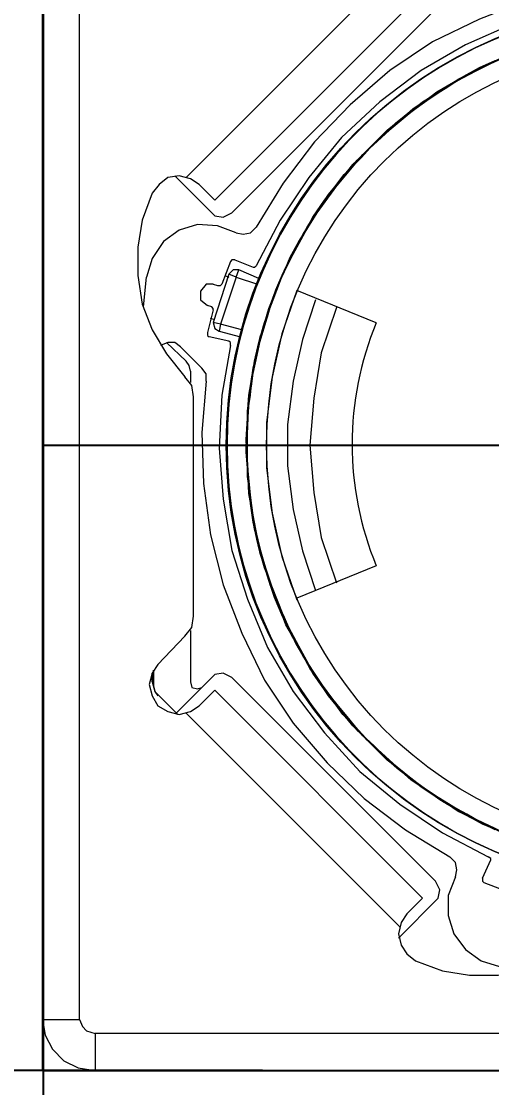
# Model space of a CAD drawing. Header units: millimetres. Extents: x -13735 to -2522, y -872 to 1555.
# Drawn here: x -6811.8 to -6808.6, y -808.65 to -801.41 of the extents above; entities that cross this region are included whole.
import ezdxf

# ---------------------------------------------------------------- set-up
doc = ezdxf.new("R2010")
doc.units = ezdxf.units.MM
doc.header["$LTSCALE"] = 0.3
doc.layers.get('0').update_dxf_attribs({"lineweight": 15})
doc.layers.add('DIM', color=3, linetype='Continuous')
doc.layers.add('DRAW', color=7, linetype='Continuous')
doc.styles.add('HZ0', font='romant.shx', dxfattribs={"width": 0.8, "bigfont": 'HZTXT0.shx'})
doc.dimstyles.new('与水平对齐', dxfattribs={"dimscale": 0.5, "dimtxt": 0.9, "dimasz": 1, "dimexe": 0.5, "dimexo": 0.5, "dimgap": 0.3, "dimtad": 1, "dimtxsty": 'Standard', "dimcen": 1, "dimclrd": 3, "dimclrt": 256, "dimazin": 0, "dimtfac": 1, "dimtmove": 0, "dimatfit": 3, "dimfxl": 0, "dimarcsym": 0})

# ---------------------------------------------------------------- blocks, each defined once
blk = doc.blocks.new('*D147')
at = {"layer": 'Defpoints', "color": 0}
for p in [(-6812.9936, -800.0361), (-6809.5702, -800.0361), (-6809.9135, -808.5361)]:
    blk.add_point(p, dxfattribs=at)
at = {"layer": 'DRAW', "color": 0, "lineweight": -2}
for p, q in [((-6809.8202, -800.0361), (-6813.2436, -800.0361)), ((-6810.1635, -808.5361), (-6813.2436, -808.5361))]:
    blk.add_line(p, q, dxfattribs=at)
at = {"layer": 'DRAW', "color": 3, "lineweight": -2}
blk.add_line((-6812.9936, -808.0361), (-6812.9936, -800.5361), dxfattribs=at)
at = {"layer": 'DRAW', "color": 3}
for points in [[(-6813.0769, -800.5361), (-6812.9102, -800.5361), (-6812.9936, -800.0361)], [(-6813.0769, -808.0361), (-6812.9102, -808.0361), (-6812.9936, -808.5361)]]:
    blk.add_solid(points, dxfattribs=at)
at = {"layer": 'DRAW', "color": 3, "insert": (-6813.7388, -804.2861), "char_height": 1, "attachment_point": 5, "rotation": 90, "style": 'HZ0'}
blk.add_mtext('8,5', dxfattribs=at)
blk = doc.blocks.new('*D148')
at = {"layer": 'Defpoints', "color": 0}
for p in [(-6807.9103, -801.6027), (-6806.8974, -806.9695)]:
    blk.add_point(p, dxfattribs=at)
at = {"layer": 'DRAW', "color": 3, "lineweight": -2}
for p, q in [((-6808.976, -795.9566), (-6808.0031, -801.1114)), ((-6806.8974, -806.9695), (-6807.9103, -801.6027)), ((-6806.8047, -807.4608), (-6806.7119, -807.9522))]:
    blk.add_line(p, q, dxfattribs=at)
at = {"layer": 'DRAW', "color": 3}
for points in [[(-6807.9212, -801.0959), (-6808.0849, -801.1269), (-6807.9103, -801.6027)], [(-6806.7228, -807.4454), (-6806.8866, -807.4763), (-6806.8974, -806.9695)]]:
    blk.add_solid(points, dxfattribs=at)
at = {"layer": 'DRAW', "color": 3, "insert": (-6807.9827, -797.2011), "char_height": 1, "attachment_point": 5, "rotation": 280.68828, "style": 'HZ0'}
blk.add_mtext('∅5,5', dxfattribs=at)
blk = doc.blocks.new('*D152')
at = {"layer": 'Defpoints', "color": 0}
for p in [(-6681.6539, -805.7649), (-6811.6539, -807.5895), (-6681.6539, -812.7244)]:
    blk.add_point(p, dxfattribs=at)
at = {"layer": 'DRAW', "color": 0, "lineweight": -2}
for p, q in [((-6681.6539, -806.0149), (-6681.6539, -812.9744)), ((-6811.6539, -807.8395), (-6811.6539, -812.9744))]:
    blk.add_line(p, q, dxfattribs=at)
at = {"layer": 'DRAW', "color": 3, "lineweight": -2}
blk.add_line((-6811.1539, -812.7244), (-6682.1539, -812.7244), dxfattribs=at)
at = {"layer": 'DRAW', "color": 3}
for points in [[(-6811.1539, -812.641), (-6811.1539, -812.8077), (-6811.6539, -812.7244)], [(-6682.1539, -812.641), (-6682.1539, -812.8077), (-6681.6539, -812.7244)]]:
    blk.add_solid(points, dxfattribs=at)
at = {"layer": 'DRAW', "color": 3, "insert": (-6746.6539, -811.8244), "char_height": 1.5, "attachment_point": 5, "style": 'HZ0'}
blk.add_mtext('130', dxfattribs=at)
blk = doc.blocks.new('*D161')
at = {"layer": 'Defpoints', "color": 0}
for p in [(-6803.1539, -806.2247), (-6811.6539, -806.9493), (-6803.1539, -810.3848)]:
    blk.add_point(p, dxfattribs=at)
at = {"layer": 'DRAW', "color": 0, "lineweight": -2}
for p, q in [((-6803.1539, -806.4747), (-6803.1539, -810.6348)), ((-6811.6539, -807.1993), (-6811.6539, -810.6348))]:
    blk.add_line(p, q, dxfattribs=at)
at = {"layer": 'DRAW', "color": 3, "lineweight": -2}
blk.add_line((-6811.1539, -810.3848), (-6803.6539, -810.3848), dxfattribs=at)
at = {"layer": 'DRAW', "color": 3}
for points in [[(-6811.1539, -810.3015), (-6811.1539, -810.4682), (-6811.6539, -810.3848)], [(-6803.6539, -810.3015), (-6803.6539, -810.4682), (-6803.1539, -810.3848)]]:
    blk.add_solid(points, dxfattribs=at)
at = {"layer": 'DRAW', "color": 3, "insert": (-6807.4039, -809.6396), "char_height": 1, "attachment_point": 5, "style": 'HZ0'}
blk.add_mtext('8,5', dxfattribs=at)

msp = doc.modelspace()

# ---------------------------------------------------------------- linework, layer by layer
for p, q in [((-6811.6587, -808.5361), (-6811.6587, -800.0361)), ((-6810.1346, -804.2879), (-6804.6731, -804.2843)), ((-6811.6587, -804.2861), (-6803.1587, -804.2861)), ((-6810.4039, -804.2861), (-6804.4039, -804.2861))]:
    msp.add_line(p, q)
for points in [[(-6811.407, -808.1876), (-6811.407, -800.3846)], [(-6809.2287, -801.0139), (-6810.6809, -802.4661)], [(-6806.9731, -801.1494), (-6807.3216, -801.1204), (-6807.6701, -801.1301), (-6808.0186, -801.1785), (-6808.3575, -801.2656), (-6808.6866, -801.3915), (-6809.0061, -801.5464), (-6809.2965, -801.74), (-6809.5676, -801.9723), (-6809.8096, -802.224), (-6810.0226, -802.5048), (-6810.2065, -802.8049)], [(-6809.0739, -801.2075), (-6810.4873, -802.621)], [(-6806.731, -801.314), (-6807.0699, -801.2559), (-6807.4281, -801.2366), (-6807.7766, -801.2559), (-6808.1251, -801.3237), (-6808.4543, -801.4205), (-6808.7834, -801.5657), (-6809.0835, -801.74), (-6809.3643, -801.953), (-6809.6257, -802.195), (-6809.8483, -802.4661), (-6810.042, -802.7565), (-6810.2065, -803.0663)], [(-6808.9867, -801.3237), (-6810.3711, -802.7081)], [(-6808.5995, -806.8903), (-6808.7931, -806.7935), (-6808.977, -806.6773), (-6809.1513, -806.5612), (-6809.3159, -806.416), (-6809.4708, -806.2707), (-6809.616, -806.1158), (-6809.7418, -805.9416), (-6809.858, -805.7576), (-6809.9645, -805.5737), (-6810.0516, -805.3801), (-6810.1291, -805.1768), (-6810.1872, -804.9638), (-6810.2259, -804.7605), (-6810.2549, -804.5475), (-6810.2743, -804.3345), (-6810.2646, -804.1119), (-6810.2453, -803.8989), (-6810.2065, -803.6859), (-6810.1581, -803.4826), (-6810.0904, -803.2793), (-6810.0032, -803.076), (-6809.9064, -802.892), (-6809.7903, -802.7081), (-6809.6644, -802.5338), (-6809.5289, -802.3693), (-6809.3836, -802.2144), (-6809.2191, -802.0691), (-6809.0448, -801.9433), (-6808.8705, -801.8271), (-6808.6769, -801.7206), (-6808.4833, -801.6335)], [(-6808.5801, -806.8903), (-6808.706, -806.8322), (-6808.8318, -806.7742), (-6808.948, -806.6967), (-6809.0642, -806.6193), (-6809.1707, -806.5418), (-6809.2772, -806.4547), (-6809.3836, -806.3579), (-6809.4805, -806.2611), (-6809.5676, -806.1546), (-6809.6547, -806.0481), (-6809.7418, -805.9416), (-6809.8193, -805.8254), (-6809.8871, -805.7092), (-6809.9548, -805.5834), (-6810.0129, -805.4672), (-6810.071, -805.3317), (-6810.1194, -805.2058), (-6810.1581, -805.0703), (-6810.1969, -804.9444), (-6810.2259, -804.8089), (-6810.2453, -804.6734), (-6810.2549, -804.5378), (-6810.2646, -804.3926), (-6810.2743, -804.2571), (-6810.2646, -804.1215), (-6810.2549, -803.986), (-6810.2356, -803.8408), (-6810.2065, -803.7053), (-6810.1775, -803.5794), (-6810.1388, -803.4439), (-6810.1, -803.3083), (-6810.0516, -803.1825), (-6809.9936, -803.0566), (-6809.9258, -802.9308), (-6809.858, -802.8146), (-6809.7903, -802.6984), (-6809.7128, -802.5822), (-6809.6257, -802.4758), (-6809.5385, -802.3693), (-6809.4417, -802.2724), (-6809.3449, -802.1756), (-6809.2384, -802.0885), (-6809.1319, -802.0014), (-6809.0158, -801.9142), (-6808.8996, -801.8465), (-6808.7834, -801.7787), (-6808.6576, -801.7109), (-6808.5317, -801.6529)], [(-6808.5123, -806.9291), (-6808.6285, -806.871), (-6808.735, -806.8226), (-6808.8415, -806.7645), (-6808.948, -806.6967), (-6809.0545, -806.6289), (-6809.1513, -806.5515), (-6809.2481, -806.474), (-6809.3449, -806.3966), (-6809.4321, -806.3095), (-6809.5192, -806.2223), (-6809.5966, -806.1255), (-6809.6741, -806.0287), (-6809.7515, -805.9319), (-6809.8193, -805.8351), (-6809.8774, -805.7286), (-6809.9355, -805.6221), (-6809.9936, -805.5059), (-6810.042, -805.3994), (-6810.0904, -805.2833), (-6810.1291, -805.1671), (-6810.1678, -805.0509), (-6810.1969, -804.9251), (-6810.2259, -804.8089), (-6810.2453, -804.683), (-6810.2549, -804.5669), (-6810.2646, -804.441), (-6810.2743, -804.3152), (-6810.2646, -804.199), (-6810.2646, -804.0731), (-6810.2453, -803.9473), (-6810.2356, -803.8311), (-6810.2065, -803.7053), (-6810.1872, -803.5891), (-6810.1485, -803.4632), (-6810.1097, -803.347), (-6810.071, -803.2309), (-6810.0226, -803.1244), (-6809.9742, -803.0082), (-6809.9161, -802.9017), (-6809.8483, -802.7952), (-6809.7806, -802.6887), (-6809.7128, -802.5919), (-6809.6354, -802.4951), (-6809.5579, -802.3983), (-6809.4805, -802.3112), (-6809.3933, -802.224), (-6809.2965, -802.1369), (-6809.1997, -802.0595), (-6809.1029, -801.982), (-6809.0061, -801.9142), (-6808.8996, -801.8465), (-6808.7931, -801.7787), (-6808.6866, -801.7206), (-6808.5801, -801.6722)], [(-6808.522, -806.9194), (-6808.6576, -806.8613), (-6808.7737, -806.7935), (-6808.8996, -806.7258), (-6809.0158, -806.6483), (-6809.1319, -806.5709), (-6809.2481, -806.4837), (-6809.3546, -806.3869), (-6809.4514, -806.2901), (-6809.5482, -806.1836), (-6809.6354, -806.0771), (-6809.7225, -805.9609), (-6809.8096, -805.8448), (-6809.8774, -805.7286), (-6809.9451, -805.6027), (-6810.0129, -805.4769), (-6810.0613, -805.351), (-6810.1097, -805.2155), (-6810.1581, -805.08), (-6810.1969, -804.9444), (-6810.2259, -804.8089), (-6810.2453, -804.6637), (-6810.2549, -804.5281), (-6810.2646, -804.3829), (-6810.2743, -804.2474), (-6810.2646, -804.1022), (-6810.2549, -803.9666), (-6810.2356, -803.8214), (-6810.2065, -803.6859), (-6810.1775, -803.5504), (-6810.1291, -803.4148), (-6810.0904, -803.2793), (-6810.0323, -803.1437), (-6809.9742, -803.0179), (-6809.9064, -802.892), (-6809.8387, -802.7759), (-6809.7612, -802.6597), (-6809.6741, -802.5435), (-6809.5869, -802.4273), (-6809.4901, -802.3305), (-6809.3933, -802.224), (-6809.2868, -802.1272), (-6809.1803, -802.0401), (-6809.0739, -801.953), (-6808.948, -801.8755), (-6808.8318, -801.7981), (-6808.706, -801.74), (-6808.5801, -801.6722)], [(-6808.5704, -806.9), (-6808.7544, -806.8129), (-6808.9383, -806.7064), (-6809.1126, -806.5805), (-6809.2772, -806.4547), (-6809.4321, -806.3095), (-6809.5773, -806.1546), (-6809.7128, -805.99), (-6809.829, -805.8157), (-6809.9355, -805.6318), (-6810.0226, -805.4382), (-6810.1, -805.2445), (-6810.1678, -805.0412), (-6810.2162, -804.8379), (-6810.2453, -804.625), (-6810.2646, -804.412), (-6810.2646, -804.2087), (-6810.2549, -803.9957), (-6810.2259, -803.7827), (-6810.1775, -803.5794), (-6810.1194, -803.3761), (-6810.0516, -803.1825), (-6809.9548, -802.9888), (-6809.858, -802.8049), (-6809.7418, -802.621), (-6809.6063, -802.4564), (-6809.4708, -802.3015), (-6809.3159, -802.1563), (-6809.1513, -802.0207), (-6808.977, -801.8949), (-6808.8028, -801.7884), (-6808.6092, -801.6916), (-6808.4155, -801.6045)], [(-6810.2646, -804.199), (-6810.2646, -804.0538), (-6810.2453, -803.9182), (-6810.2259, -803.773), (-6810.1969, -803.6375), (-6810.1581, -803.5019), (-6810.1194, -803.3664), (-6810.071, -803.2309), (-6810.0129, -803.105), (-6809.9548, -802.9792), (-6809.8871, -802.8533), (-6809.8096, -802.7275), (-6809.7322, -802.6113), (-6809.645, -802.5048), (-6809.5579, -802.3983), (-6809.4611, -802.2918), (-6809.3546, -802.195), (-6809.2481, -802.0982), (-6809.1416, -802.0111), (-6809.0254, -801.9239), (-6808.9093, -801.8465), (-6808.7834, -801.7787), (-6808.6672, -801.7109), (-6808.5317, -801.6529)], [(-6808.5317, -806.9194), (-6808.6576, -806.8613), (-6808.7834, -806.7935), (-6808.9093, -806.7258), (-6809.0254, -806.6483), (-6809.1416, -806.5612), (-6809.2481, -806.474), (-6809.3546, -806.3772), (-6809.4611, -806.2804), (-6809.5579, -806.1739), (-6809.645, -806.0674), (-6809.7322, -805.9513), (-6809.8096, -805.8351), (-6809.8871, -805.7189), (-6809.9548, -805.5931), (-6810.0129, -805.4575), (-6810.071, -805.3317), (-6810.1194, -805.1961), (-6810.1581, -805.0606), (-6810.1969, -804.9251), (-6810.2259, -804.7799), (-6810.2453, -804.6443), (-6810.2646, -804.4991), (-6810.2646, -804.0731), (-6810.2453, -803.9376), (-6810.2259, -803.7924), (-6810.1969, -803.6568), (-6810.1678, -803.5213), (-6810.1194, -803.3761), (-6810.071, -803.2502), (-6810.0226, -803.1147), (-6809.9548, -802.9888), (-6809.8871, -802.863), (-6809.8193, -802.7371), (-6809.7418, -802.621), (-6809.6547, -802.5145), (-6809.5579, -802.3983), (-6809.4611, -802.2918), (-6809.3643, -802.195), (-6809.2578, -802.0982), (-6809.1513, -802.0111), (-6809.0351, -801.9336), (-6808.9093, -801.8562), (-6808.7931, -801.7787), (-6808.6672, -801.7109), (-6808.5317, -801.6529)], [(-6810.2646, -804.199), (-6810.2646, -804.0731), (-6810.2549, -803.9473), (-6810.2356, -803.8311), (-6810.2065, -803.7053), (-6810.1872, -803.5891), (-6810.1485, -803.4729), (-6810.1097, -803.347), (-6810.071, -803.2309), (-6810.0226, -803.1244), (-6809.9742, -803.0082), (-6809.9161, -802.9017), (-6809.8483, -802.7952), (-6809.7806, -802.6887), (-6809.7128, -802.5919), (-6809.6354, -802.4951), (-6809.5579, -802.3983), (-6809.4805, -802.3112), (-6809.3933, -802.224), (-6809.2965, -802.1369), (-6809.1997, -802.0595), (-6809.1029, -801.982), (-6809.0061, -801.9142), (-6808.8996, -801.8465), (-6808.7931, -801.7787), (-6808.6866, -801.7206), (-6808.5801, -801.6722)], [(-6809.3062, -802.1466), (-6809.2094, -802.0595), (-6809.0932, -801.9723), (-6808.9867, -801.8949), (-6808.8705, -801.8271), (-6808.7447, -801.7594), (-6808.6188, -801.6916), (-6808.493, -801.6335)], [(-6808.5801, -806.8903), (-6808.7737, -806.8032), (-6808.9577, -806.6967), (-6809.1319, -806.5709), (-6809.2965, -806.4353), (-6809.4514, -806.2901), (-6809.5869, -806.1352), (-6809.7225, -805.9706), (-6809.8387, -805.7964), (-6809.9451, -805.6124), (-6810.0323, -805.4188), (-6810.1097, -805.2252), (-6810.1775, -805.0219), (-6810.2162, -804.8186), (-6810.2549, -804.6056), (-6810.2646, -804.3926), (-6810.2646, -804.1893), (-6810.2549, -803.9763), (-6810.2259, -803.7633), (-6810.1775, -803.56), (-6810.1194, -803.3567), (-6810.042, -803.1631), (-6809.9451, -802.9695), (-6809.8483, -802.7855), (-6809.7225, -802.6113), (-6809.5966, -802.437), (-6809.4514, -802.2821), (-6809.2965, -802.1369), (-6809.1416, -802.0014), (-6808.9674, -801.8852), (-6808.7834, -801.7787), (-6808.5898, -801.6819)], [(-6808.5801, -806.9), (-6808.7641, -806.8032), (-6808.948, -806.6967), (-6809.1223, -806.5805), (-6809.2868, -806.445), (-6809.4417, -806.2998), (-6809.5869, -806.1449), (-6809.7128, -805.9803), (-6809.8387, -805.806), (-6809.9355, -805.6221), (-6810.0323, -805.4285), (-6810.1097, -805.2349), (-6810.1678, -805.0316), (-6810.2162, -804.8283), (-6810.2549, -804.6153), (-6810.2646, -804.4023), (-6810.2646, -804.1893), (-6810.2549, -803.986), (-6810.2259, -803.773), (-6810.1775, -803.5697), (-6810.1194, -803.3664), (-6810.042, -803.1631), (-6809.9548, -802.9792), (-6809.8483, -802.7952), (-6809.7322, -802.6113), (-6809.6063, -802.4467), (-6809.4611, -802.2918), (-6809.3062, -802.1466), (-6809.1416, -802.0111), (-6808.977, -801.8852), (-6808.7931, -801.7787), (-6808.5995, -801.6819)], [(-6809.3062, -802.1466), (-6809.1997, -802.0595), (-6809.0932, -801.9723), (-6808.977, -801.8852), (-6808.8512, -801.8174), (-6808.7253, -801.7497), (-6808.5995, -801.6819)], [(-6808.5511, -806.9097), (-6808.6672, -806.8613), (-6808.7737, -806.8032), (-6808.8802, -806.7354), (-6808.9867, -806.6677), (-6809.0932, -806.5999), (-6809.19, -806.5224), (-6809.2868, -806.445), (-6809.3836, -806.3579), (-6809.4708, -806.2707), (-6809.5579, -806.1739), (-6809.6354, -806.0771), (-6809.7128, -805.9803), (-6809.7903, -805.8738), (-6809.858, -805.7673), (-6809.9161, -805.6608), (-6809.9742, -805.5543), (-6810.0323, -805.4382), (-6810.0807, -805.322), (-6810.1194, -805.2058), (-6810.1581, -805.08), (-6810.1872, -804.9638), (-6810.2162, -804.8379), (-6810.2356, -804.7121), (-6810.2549, -804.5862), (-6810.2646, -804.4604), (-6810.2646, -804.0925), (-6810.2549, -803.9666), (-6810.2356, -803.8408), (-6810.2162, -803.7149), (-6810.1872, -803.5891), (-6810.1485, -803.4729), (-6810.1097, -803.347), (-6810.071, -803.2309), (-6810.0226, -803.1147), (-6809.9645, -803.0082), (-6809.9064, -802.892), (-6809.8483, -802.7855), (-6809.7806, -802.6791), (-6809.7031, -802.5726), (-6809.6257, -802.4758), (-6809.5482, -802.3789), (-6809.4611, -802.2918), (-6809.374, -802.2047), (-6809.2772, -802.1176), (-6809.1803, -802.0401), (-6809.0835, -801.9627), (-6808.977, -801.8949)], [(-6809.0932, -801.9723), (-6808.977, -801.8949)], [(-6808.5898, -806.8903), (-6808.7157, -806.8322), (-6808.8415, -806.7645), (-6808.9674, -806.687), (-6809.0835, -806.6096), (-6809.19, -806.5224), (-6809.3062, -806.4256), (-6809.403, -806.3288), (-6809.5095, -806.232), (-6809.5966, -806.1255), (-6809.6934, -806.0094), (-6809.7709, -805.8932), (-6809.8483, -805.777), (-6809.9161, -805.6512), (-6809.9839, -805.5253), (-6810.042, -805.3994), (-6810.1, -805.2639), (-6810.1388, -805.1284), (-6810.1775, -804.9928), (-6810.2162, -804.8573), (-6810.2356, -804.7121), (-6810.2549, -804.5765), (-6810.2646, -804.4313), (-6810.2743, -804.2958), (-6810.2646, -804.1506), (-6810.2549, -804.0054), (-6810.2356, -803.8698), (-6810.2162, -803.7246), (-6810.1872, -803.5891), (-6810.1485, -803.4535), (-6810.1, -803.318), (-6810.0516, -803.1825), (-6809.9936, -803.0566), (-6809.9258, -802.9308), (-6809.858, -802.8049), (-6809.7806, -802.6887), (-6809.6934, -802.5726), (-6809.6063, -802.4564), (-6809.5192, -802.3499), (-6809.4127, -802.2434), (-6809.3159, -802.1466), (-6809.2094, -802.0595), (-6809.0932, -801.9723)], [(-6810.5938, -802.5145), (-6810.6519, -802.4758), (-6810.7293, -802.4564), (-6810.8068, -802.4661), (-6810.8649, -802.5145), (-6810.9133, -802.5726)], [(-6810.7584, -802.4564), (-6810.4873, -802.7275)], [(-6810.5938, -802.5145), (-6810.4873, -802.621)], [(-6810.9133, -802.5726), (-6810.981, -802.7565), (-6811.0101, -802.9404), (-6811.0101, -803.1341), (-6810.981, -803.3277), (-6810.9133, -803.5019), (-6810.8164, -803.6665), (-6810.6906, -803.8214)], [(-6809.8096, -802.7275), (-6809.7322, -802.621)], [(-6810.4873, -802.7275), (-6810.4292, -802.7371), (-6810.3711, -802.7081)], [(-6808.5414, -806.9097), (-6808.6672, -806.8516), (-6808.7931, -806.7935), (-6808.9093, -806.7161), (-6809.0254, -806.6483), (-6809.1416, -806.5612), (-6809.2481, -806.474), (-6809.3546, -806.3869), (-6809.4514, -806.2901), (-6809.5482, -806.1933), (-6809.6354, -806.0868), (-6809.7128, -805.9803), (-6809.7999, -805.8641), (-6809.8677, -805.748), (-6809.9355, -805.6221), (-6810.0032, -805.5059), (-6810.0516, -805.3801), (-6810.1, -805.2445), (-6810.1485, -805.1187), (-6810.1872, -804.9832), (-6810.2162, -804.8476), (-6810.2356, -804.7121), (-6810.2549, -804.5765), (-6810.2646, -804.441), (-6810.2743, -804.2958), (-6810.2646, -804.1603), (-6810.2549, -804.0247), (-6810.2453, -803.8892), (-6810.2162, -803.7537), (-6810.1872, -803.6181), (-6810.1581, -803.4826), (-6810.1097, -803.347), (-6810.0613, -803.2212), (-6810.0129, -803.0953), (-6809.9451, -802.9695), (-6809.8871, -802.8533), (-6809.8096, -802.7275)], [(-6810.3421, -802.8436), (-6810.4679, -802.7952), (-6810.6035, -802.7855), (-6810.7293, -802.8243), (-6810.8358, -802.9017), (-6810.9133, -803.0179), (-6810.952, -803.1437)], [(-6810.3421, -802.8436), (-6810.2937, -802.8533), (-6810.2453, -802.8436), (-6810.2065, -802.8049)], [(-6810.3808, -803.0373), (-6810.4389, -803.1922)], [(-6810.3518, -803.0276), (-6810.3711, -803.0276), (-6810.3808, -803.0373)], [(-6810.3518, -803.0276), (-6810.2259, -803.076)], [(-6810.3227, -803.0953), (-6810.3614, -803.0953), (-6810.3905, -803.1244), (-6810.497, -803.4535), (-6810.4873, -803.4923), (-6810.4582, -803.5116)], [(-6810.3421, -803.1437), (-6810.3905, -803.1244)], [(-6810.3421, -803.1437), (-6810.3227, -803.0953)], [(-6810.1872, -803.1534), (-6810.3227, -803.0953)], [(-6810.2259, -803.076), (-6810.2162, -803.076), (-6810.2065, -803.0663)], [(-6810.9713, -803.347), (-6810.952, -803.1437)], [(-6810.497, -803.1922), (-6810.5454, -803.1922), (-6810.5841, -803.2406), (-6810.5841, -803.2986), (-6810.5357, -803.3374)], [(-6810.497, -803.1922), (-6810.4679, -803.2018)], [(-6810.4679, -803.2018), (-6810.4486, -803.2018), (-6810.4389, -803.1922)], [(-6810.3421, -803.1437), (-6810.4486, -803.4632)], [(-6810.4195, -803.1341), (-6810.3905, -803.1437)], [(-6810.3421, -803.1437), (-6810.1969, -803.1922)], [(-6809.9295, -803.2348), (-6810.0321, -803.5297), (-6810.0962, -803.8246), (-6810.1346, -804.1323), (-6810.1346, -804.44), (-6810.0962, -804.7477), (-6810.0321, -805.0425), (-6809.9295, -805.3374)], [(-6809.3888, -803.4537), (-6809.9295, -803.2348)], [(-6810.5067, -803.347), (-6810.5357, -803.3374)], [(-6809.8013, -803.2989), (-6809.891, -803.5682), (-6809.9551, -803.8502), (-6809.9936, -804.1451), (-6809.9936, -804.4271), (-6809.9551, -804.722), (-6809.891, -805.0041), (-6809.8013, -805.2733)], [(-6810.497, -803.3664), (-6810.5357, -803.5213)], [(-6810.497, -803.3664), (-6810.497, -803.3567), (-6810.5067, -803.347)], [(-6809.6603, -803.3502), (-6809.7628, -803.6579), (-6809.8141, -803.9656), (-6809.8398, -804.2861), (-6809.8141, -804.6066), (-6809.7628, -804.9143), (-6809.6603, -805.222)], [(-6810.4873, -803.4342), (-6810.5163, -803.4245)], [(-6810.3034, -803.5019), (-6810.4486, -803.4632), (-6810.497, -803.4535)], [(-6810.4486, -803.4632), (-6810.4582, -803.5116)], [(-6810.5357, -803.5213), (-6810.5357, -803.5407), (-6810.526, -803.5504)], [(-6810.3905, -803.5794), (-6810.526, -803.5504)], [(-6810.4582, -803.5116), (-6810.313, -803.5504)], [(-6810.7196, -803.6181), (-6810.7584, -803.5891), (-6810.8068, -803.5891), (-6810.8552, -803.6084)], [(-6810.8164, -803.5891), (-6810.6809, -803.7149)], [(-6810.5744, -803.7633), (-6810.7196, -803.6181)], [(-6810.3808, -803.6084), (-6810.4389, -803.9473), (-6810.4582, -804.3055), (-6810.4292, -804.654), (-6810.3711, -805.0025), (-6810.2646, -805.3317), (-6810.1291, -805.6608), (-6809.9548, -805.9609), (-6809.7418, -806.2417), (-6809.4998, -806.5031), (-6809.2287, -806.7258), (-6808.9383, -806.9194), (-6808.6285, -807.084)], [(-6810.3808, -803.6084), (-6810.3808, -803.5891), (-6810.3905, -803.5794)], [(-6810.6519, -803.7827), (-6810.6616, -803.744), (-6810.6809, -803.7149)], [(-6810.5454, -803.8505), (-6810.5454, -803.8021), (-6810.5744, -803.7633)], [(-6810.6325, -803.957), (-6810.6422, -803.8795), (-6810.6906, -803.8214)], [(-6810.6519, -803.7827), (-6810.6519, -803.8601)], [(-6810.5454, -803.8505), (-6810.5744, -804.199), (-6810.5647, -804.5475), (-6810.5163, -804.896), (-6810.4292, -805.2349), (-6810.3034, -805.564), (-6810.1485, -805.8835), (-6809.9548, -806.1739), (-6809.7225, -806.445), (-6809.4708, -806.687), (-6809.19, -806.9), (-6808.8899, -807.084)], [(-6810.6325, -805.4478), (-6810.6325, -803.957)], [(-6810.2646, -804.1603), (-6810.2549, -804.015)], [(-6808.4736, -806.9387), (-6808.6092, -806.8806), (-6808.735, -806.8226), (-6808.8609, -806.7548), (-6808.977, -806.6773), (-6809.0932, -806.5999), (-6809.1997, -806.5128), (-6809.3159, -806.4256), (-6809.4127, -806.3288), (-6809.5095, -806.2223), (-6809.6063, -806.1158), (-6809.6934, -806.0094), (-6809.7806, -805.8932), (-6809.8483, -805.777), (-6809.9258, -805.6512), (-6809.9839, -805.5253), (-6810.042, -805.3994), (-6810.1, -805.2639), (-6810.1388, -805.1284), (-6810.1775, -804.9928), (-6810.2162, -804.8573), (-6810.2356, -804.7218), (-6810.2549, -804.5765), (-6810.2646, -804.441), (-6810.2743, -804.2958), (-6810.2646, -804.1603)], [(-6809.3888, -805.1057), (-6809.9295, -805.3246)], [(-6810.6906, -805.5834), (-6810.6422, -805.5253), (-6810.6325, -805.4478)], [(-6810.6906, -805.5834), (-6810.8745, -805.777)], [(-6810.6519, -805.5447), (-6810.6519, -805.8932)], [(-6810.8745, -805.777), (-6810.9133, -805.8351), (-6810.9326, -805.9125), (-6810.9133, -805.99), (-6810.8745, -806.0578), (-6810.8068, -806.0965), (-6810.7293, -806.1158), (-6810.6519, -806.0965), (-6810.5938, -806.0578)], [(-6810.9133, -805.8932), (-6810.9133, -805.8351)], [(-6810.7487, -806.1062), (-6810.4873, -805.8448)], [(-6810.3711, -805.8641), (-6810.4292, -805.8351), (-6810.4873, -805.8448)], [(-6810.3711, -805.8641), (-6808.9867, -807.2485)], [(-6810.9133, -805.8932), (-6810.8939, -805.9609), (-6810.8455, -806.0094)], [(-6810.9036, -805.9222), (-6810.8939, -805.9609), (-6810.8745, -805.99)], [(-6810.9036, -805.9222), (-6810.8939, -805.9609), (-6810.8745, -805.99)], [(-6810.6519, -805.8932), (-6810.6422, -805.9319), (-6810.6035, -805.9416), (-6810.5744, -805.9319)], [(-6810.4873, -805.9513), (-6810.5938, -806.0578)], [(-6809.0739, -807.3647), (-6810.4873, -805.9513)], [(-6810.8164, -806.0384), (-6810.8455, -806.0094)], [(-6810.739, -806.1158), (-6810.8164, -806.0384)], [(-6810.6809, -806.1062), (-6809.2287, -807.5583)], [(-6808.8512, -807.2195), (-6808.8415, -807.1711), (-6808.8512, -807.1227), (-6808.8899, -807.084)], [(-6808.6672, -807.2292), (-6808.6092, -807.1033)], [(-6808.6092, -807.1033), (-6808.6092, -807.0936), (-6808.6285, -807.084)], [(-6808.9674, -807.3647), (-6808.9577, -807.3066), (-6808.9867, -807.2485)], [(-6808.8512, -807.2195), (-6808.8996, -807.3453), (-6808.8996, -807.4809), (-6808.8609, -807.6067), (-6808.7834, -807.7132), (-6808.6769, -807.7907), (-6808.5511, -807.8294)], [(-6808.6672, -807.2292), (-6808.6672, -807.2485), (-6808.6576, -807.2582)], [(-6808.6576, -807.2582), (-6808.5027, -807.3163)], [(-6809.2384, -807.6358), (-6808.9674, -807.3647)], [(-6809.1803, -807.4712), (-6809.0739, -807.3647)], [(-6809.1803, -807.4712), (-6809.2191, -807.5293), (-6809.2384, -807.6067), (-6809.2191, -807.6842), (-6809.1803, -807.7423), (-6809.1223, -807.7907)], [(-6809.1223, -807.7907), (-6808.9383, -807.8584), (-6808.7544, -807.8875), (-6808.5608, -807.8875), (-6808.3671, -807.8584), (-6808.1832, -807.7907), (-6808.0186, -807.6939), (-6807.8734, -807.568)], [(-6811.6587, -808.1876), (-6811.407, -808.1876)], [(-6811.6587, -808.1876), (-6811.6393, -808.2941), (-6811.5909, -808.3909), (-6811.5135, -808.4683), (-6811.4167, -808.5168), (-6811.3005, -808.5361)], [(-6811.407, -808.1876), (-6811.3876, -808.236), (-6811.3586, -808.265), (-6811.3005, -808.2844)], [(-6803.5072, -808.2844), (-6811.3005, -808.2844), (-6811.3005, -808.5361)], [(-6803.1587, -808.5361), (-6811.6587, -808.5361)]]:
    msp.add_lwpolyline(points)
msp.add_lwpolyline([(-6810.9036, -805.8157), (-6810.9036, -805.9222)], close=True)
for centre, radius in [((-6807.4087, -804.2861), 3.0011), ((-6807.4039, -804.2861), 2.7308)]:
    msp.add_circle(centre, radius)
for centre, radius, start, end in [((-6807.4039, -804.2861), 3, 97.66226, 262.33774), ((-6807.4039, -804.2797), 2.15, 157.40574, 202.59421)]:
    msp.add_arc(centre, radius, start, end)
for p in [(-6808.9039, -801.688), (-6809.5252, -802.1648), (-6810.0019, -802.7861), (-6810.4039, -804.2861), (-6810.4039, -804.2861), (-6810.0019, -805.7861), (-6809.5252, -806.4074), (-6808.9039, -806.8842)]:
    msp.add_point(p)
at = {"layer": 'DIM', "color": 0}
for p, q in [((-6811.6539, -808.5361), (-6811.6539, -800.0361)), ((-6811.6539, -804.2861), (-6803.1539, -804.2861))]:
    msp.add_line(p, q, dxfattribs=at)
at = {"layer": 'DRAW'}
for p, q in [((-6811.6539, -800.0361), (-6811.6539, -808.5361)), ((-6811.6539, -804.2861), (-6803.1539, -804.2861)), ((-6811.6539, -808.5361), (-6803.1539, -808.5361)), ((-6811.6539, -808.5361), (-6803.1539, -808.5361))]:
    msp.add_line(p, q, dxfattribs=at)

# ---------------------------------------------------------------- dimensions: what is measured, and where the dimension line sits
dim = msp.add_diameter_dim_2p(p1=(-6806.8974, -806.9695), p2=(-6807.9103, -801.6027), dimstyle='与水平对齐', override={"dimtxt": 2, "dimdec": 1, "dimtxsty": 'HZ0', "dimclrt": 3, "dimfxl": 0.5, "dimarcsym": 1}, dxfattribs=at)
dim.commit()
dim.dimension.update_dxf_attribs({"geometry": '*D148', "text_midpoint": (-6808.715, -797.3393), "dimtype": 163})
for base, p1, p2, angle, override, picture, middle in [((-6812.9936, -800.0361), (-6809.9135, -808.5361), (-6809.5702, -800.0361), 90, {"dimtxt": 2, "dimtxsty": 'HZ0', "dimclrt": 3, "dimfxl": 0.5, "dimarcsym": 1}, '*D147', (-6812.9936, -804.2861)), ((-6681.6539, -812.7244), (-6811.6539, -807.5895), (-6681.6539, -805.7649), 180, {"dimtxt": 3, "dimtxsty": 'HZ0', "dimclrt": 3, "dimfxl": 0.5, "dimarcsym": 1}, '*D152', (-6746.6539, -812.7244)), ((-6803.1539, -810.3848), (-6811.6539, -806.9493), (-6803.1539, -806.2247), 180, {"dimtxt": 2, "dimtxsty": 'HZ0', "dimclrt": 3, "dimfxl": 0.5, "dimarcsym": 1}, '*D161', (-6807.4039, -810.3848))]:
    dim = msp.add_linear_dim(base=base, p1=p1, p2=p2, angle=angle, dimstyle='与水平对齐', override=override, dxfattribs=at)
    dim.commit()
    dim.dimension.update_dxf_attribs({"geometry": picture, "text_midpoint": middle, "dimtype": 160})

doc.saveas('drawing.dxf')
